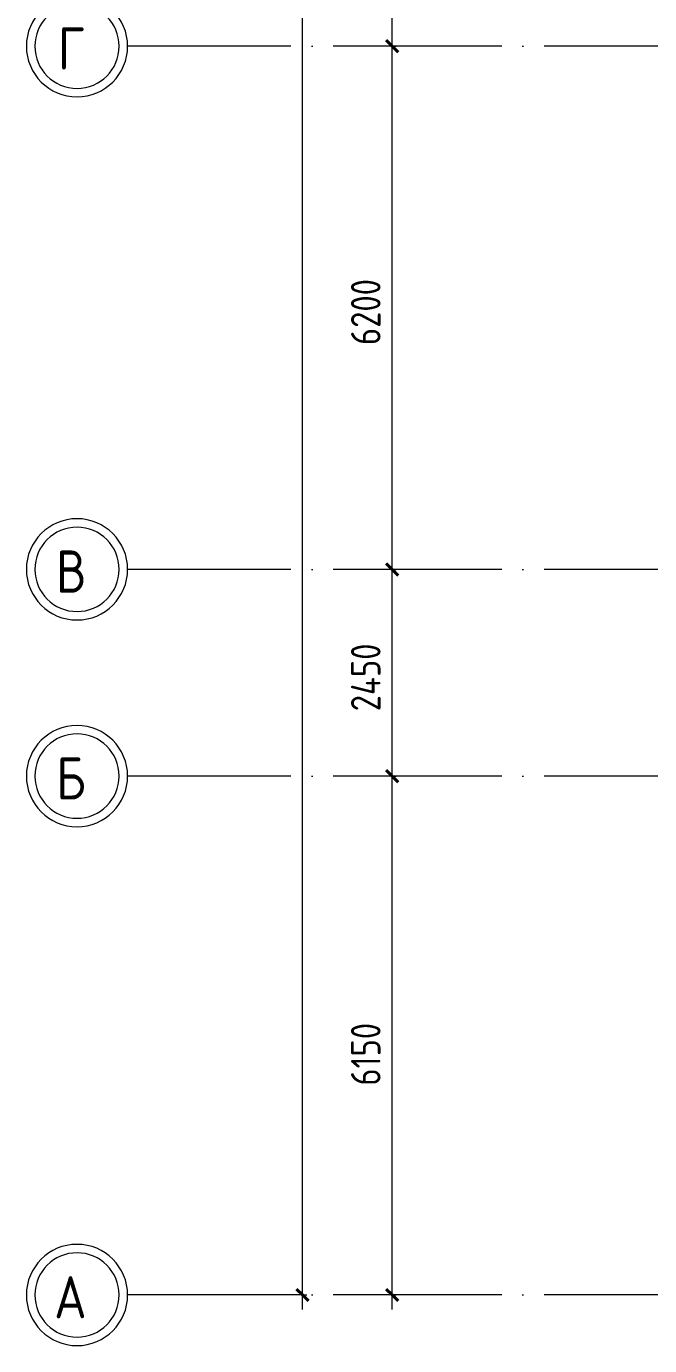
# Model space of a CAD drawing. Header units: millimetres. Extents: x -259809 to 472825, y -397243 to 31861.
# Drawn here: x -73728 to -66340, y -373432 to -357797 of the extents above; entities that cross this region are included whole.
import ezdxf

# ---------------------------------------------------------------- set-up
doc = ezdxf.new("R2010")
doc.units = ezdxf.units.MM
doc.linetypes.add('ADSK_Линия сетки', pattern=[25, 20, -2.5, 0, -2.5])
doc.layers.add('Оси', color=252, linetype='Continuous', lineweight=9)
doc.layers.add('Размеры', color=7, linetype='Continuous', lineweight=9)
doc.styles.add('GOST Common_2', font='', dxfattribs={"width": 0.9, "height": 250})
doc.styles.add('GOST Common_4', font='', dxfattribs={"height": 7})
doc.styles.get('GOST Common_2').set_extended_font_data('GOST type B')
doc.styles.get('GOST Common_4').set_extended_font_data('GOST 2.304 type A')

# ---------------------------------------------------------------- blocks, each defined once
blk = doc.blocks.new('1 этаж')
at = {"layer": 'Оси', "color": 251, "linetype": 'ADSK_Линия сетки', "ltscale": 100, "true_color": 0x636466}
for p, q in [((4411, -5345), (-72528, -5345)), ((4411, -11545), (-72528, -11545)), ((4411, -13995), (-72528, -13995)), ((4411, -20145), (-72528, -20145))]:
    blk.add_line(p, q, dxfattribs=at)
at = {"layer": 'Оси', "color": 251, "lineweight": 20, "true_color": 0x636466}
for centre, radius, start, end in [((-73128, -5345), 600, 90, 270), ((-73128, -5345), 500, 90, 270), ((-73128, -5345), 600, 270, 90), ((-73128, -5345), 500, 270, 90), ((-73128, -11545), 600, 90, 270), ((-73128, -11545), 500, 90, 270), ((-73128, -11545), 600, 270, 90), ((-73128, -11545), 500, 270, 90), ((-73128, -13995), 600, 90, 270), ((-73128, -13995), 600, 270, 90), ((-73128, -13995), 500, 90, 270), ((-73128, -13995), 500, 270, 90), ((-73128, -20145), 600, 90, 270), ((-73128, -20145), 500, 90, 270), ((-73128, -20145), 600, 270, 90), ((-73128, -20145), 500, 270, 90)]:
    blk.add_arc(centre, radius, start, end, dxfattribs=at)
at = {"layer": 'Размеры', "color": 251, "lineweight": 20, "true_color": 0x636466}
for p, q in [((-70455, -20316), (-70455, 27005)), ((-69393, -5345), (-69393, -3545)), ((-69393, -5345), (-69543, -5345)), ((-69393, -5345), (-69543, -5345)), ((-69393, -11545), (-69393, -5345)), ((-69393, -5345), (-69343, -5345)), ((-69393, -5345), (-69343, -5345)), ((-69393, -11545), (-69543, -11545)), ((-69393, -11545), (-69543, -11545)), ((-69393, -13995), (-69393, -11545)), ((-69393, -11545), (-69343, -11545)), ((-69393, -11545), (-69343, -11545)), ((-69393, -13995), (-69543, -13995)), ((-69393, -13995), (-69543, -13995)), ((-69393, -20316), (-69393, -13995)), ((-69393, -13995), (-69343, -13995)), ((-69393, -13995), (-69343, -13995)), ((-70455, -20145), (-70605, -20145)), ((-70455, -20145), (-70405, -20145)), ((-69393, -20145), (-69543, -20145)), ((-69393, -20145), (-69343, -20145))]:
    blk.add_line(p, q, dxfattribs=at)
at = {"layer": 'Размеры', "color": 251, "lineweight": 40, "true_color": 0x636466}
for p, q in [((-69393, -5345), (-69464, -5275)), ((-69393, -5345), (-69464, -5275)), ((-69393, -5345), (-69322, -5416)), ((-69393, -5345), (-69322, -5416)), ((-69393, -11545), (-69464, -11475)), ((-69393, -11545), (-69464, -11475)), ((-69393, -11545), (-69322, -11616)), ((-69393, -11545), (-69322, -11616)), ((-69393, -13995), (-69464, -13925)), ((-69393, -13995), (-69464, -13925)), ((-69393, -13995), (-69322, -14066)), ((-69393, -13995), (-69322, -14066)), ((-70455, -20145), (-70526, -20075)), ((-70455, -20145), (-70385, -20216)), ((-69393, -20145), (-69464, -20075)), ((-69393, -20145), (-69322, -20216))]:
    blk.add_line(p, q, dxfattribs=at)
at = {"layer": 'Оси', "color": 251, "true_color": 0x636466, "style": 'GOST Common_2', "width": 0.9}
for s, p in [('Г', (-73355, -5621)), ('В', (-73378, -11821)), ('Б', (-73375, -14271)), ('А', (-73399, -20421))]:
    blk.add_text(s, height=500, dxfattribs=at).set_placement(p)
at = {"layer": 'Размеры', "color": 251, "lineweight": 20, "true_color": 0x636466, "char_height": 350, "attachment_point": 1, "rotation": 90, "line_spacing_factor": 1.022761, "style": 'GOST Common_4'}
for s, insert, width in [('6200', (-69880, -8887), 1059.58), ('2450', (-69880, -13227), 1095.38), ('6150', (-69880, -17664), 1095.38)]:
    blk.add_mtext(s, dxfattribs=dict(at, insert=insert, width=width))

msp = doc.modelspace()

# ---------------------------------------------------------------- block references
msp.add_blockref('1 этаж', (0, -352687))

doc.saveas('drawing.dxf')
